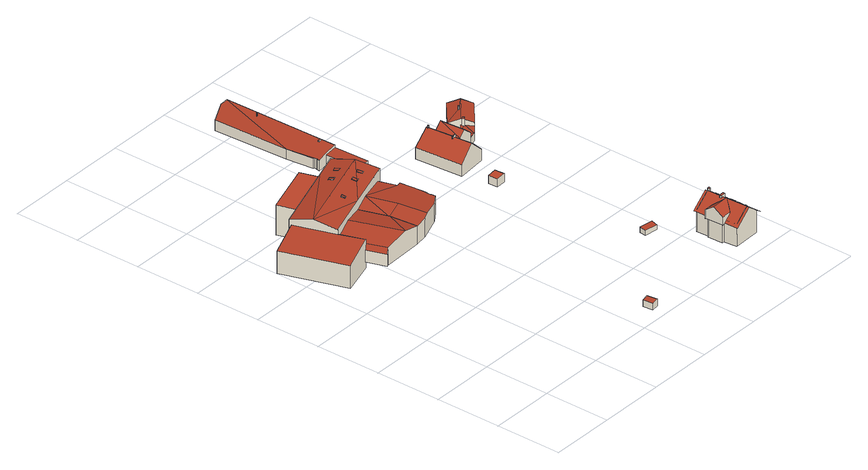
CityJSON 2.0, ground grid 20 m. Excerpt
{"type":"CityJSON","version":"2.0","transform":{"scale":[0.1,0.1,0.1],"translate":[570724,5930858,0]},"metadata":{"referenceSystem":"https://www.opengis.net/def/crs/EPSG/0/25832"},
"CityObjects":{
"building1":{"type":"Building","attributes":{"Grundfläche 2D":"6.511622","Grundhöhe NN":"3.894"},"geometry":[{"type":"Solid","lod":"3","boundaries":[[[[0,1,2,3]],[[4,5,3,2]],[[5,6,0,3]],[[6,7,1,0]],[[7,4,2,1]],[[7,6,5,4]]]],"semantics":{"surfaces":[{"type":"RoofSurface"},{"type":"WallSurface"},{"type":"GroundSurface"}],"values":[[0,1,1,1,1,2]]}}]},
"building2":{"type":"Building","attributes":{"Grundfläche 2D":"736.483702","Grundhöhe NN":"0.787"},"children":["building2-1","building2-2","building2-3","building2-4","building2-5"],"geometry":[{"type":"Solid","lod":"3","boundaries":[[[[8,9,10,11]],[[12,9,8]],[[9,13,14,15]],[[16,10,9,15,17]],[[16,17,15,18,10]],[[19,20,21]],[[22,23,24,25,20,19,26,27]],[[28,29,30,31]],[[29,32,33,12,8,11,34,35,30]],[[26,19,13,9,12,33,36,27]],[[37,18,15,14,13,19,21,38]],[[34,11,10,18,37]],[[38,21,20,25,39,40]],[[22,27,36,41]],[[23,22,41,42]],[[25,24,23,42,39]],[[31,30,35,43]],[[28,31,43,44]],[[29,28,44,32]],[[34,37,38,40,39,42,41,36,33,32,44,43,35]]]],"semantics":{"surfaces":[{"type":"RoofSurface"},{"type":"WallSurface"},{"type":"GroundSurface"}],"values":[[0,0,0,0,0,0,0,0,1,1,1,1,1,1,1,1,1,1,1,2]]}}]},
"building2-1":{"type":"BuildingInstallation","parents":["building2"],"geometry":[{"type":"MultiSurface","lod":"3","boundaries":[[[45,46,47,48]],[[48,47,49,50]],[[45,48,50,51]],[[46,45,51,52]],[[47,46,52,49]]],"semantics":{"surfaces":[{"type":"RoofSurface"},{"type":"WallSurface"}],"values":[0,1,1,1,1]}}]},
"building2-2":{"type":"BuildingInstallation","parents":["building2"],"geometry":[{"type":"MultiSurface","lod":"3","boundaries":[[[53,54,55,56]],[[56,55,57,58]],[[58,59,53,56]],[[54,53,59,60]],[[60,57,55,54]]],"semantics":{"surfaces":[{"type":"RoofSurface"},{"type":"WallSurface"}],"values":[0,1,1,1,1]}}]},
"building2-3":{"type":"BuildingInstallation","parents":["building2"],"geometry":[{"type":"MultiSurface","lod":"3","boundaries":[[[61,62,63,64]],[[65,62,61,66]],[[64,63,67,68]],[[69,66,61,64,68,17]],[[65,66,69,70]],[[67,63,62,65,70,16]]],"semantics":{"surfaces":[{"type":"RoofSurface"},{"type":"WallSurface"}],"values":[0,0,1,1,1,1]}}]},
"building2-4":{"type":"BuildingInstallation","parents":["building2"],"geometry":[{"type":"MultiSurface","lod":"3","boundaries":[[[71,72,73,74]],[[74,73,75,76]],[[71,74,76,77]],[[72,71,77,78]],[[73,72,78,75]]],"semantics":{"surfaces":[{"type":"RoofSurface"},{"type":"WallSurface"}],"values":[0,1,1,1,1]}}]},
"building2-5":{"type":"BuildingInstallation","parents":["building2"],"geometry":[{"type":"MultiSurface","lod":"3","boundaries":[[[79,80,81,82]],[[81,80,83,84]],[[82,81,84,85]],[[79,82,85,86]],[[80,79,86,83]]],"semantics":{"surfaces":[{"type":"RoofSurface"},{"type":"WallSurface"}],"values":[0,1,1,1,1]}}]},
"building3":{"type":"Building","attributes":{"Grundfläche 2D":"487.056172","Grundhöhe NN":"2.832"},"geometry":[{"type":"Solid","lod":"3","boundaries":[[[[87,88,89]],[[90,91,92,89,93]],[[92,87,89]],[[94,87,92,91,95,96,97,98,99,100,101,102,103,104]],[[87,94,105]],[[106,107,108,88]],[[109,110,111,112,113,107,106]],[[114,108,107]],[[113,112,111,115,116]],[[90,93,117,118]],[[95,91,90,118,119]],[[96,95,119,120]],[[97,96,120,121]],[[98,97,121,122]],[[99,98,122,123]],[[100,99,123,124]],[[101,100,124,125]],[[102,101,125,126]],[[103,102,126,127]],[[104,103,127,128]],[[94,104,128,129]],[[105,94,129,130]],[[131,88,87,105,130]],[[109,106,88,131,132]],[[133,111,110,109,132,134]],[[107,113,135,117,93,114]],[[89,88,108]],[[114,93,89,108]],[[116,115,136,137]],[[113,116,137,135]],[[115,111,133,136]],[[132,131,130,129,128,127,126,125,124,123,122,121,120,119,118,117,135,137,136,133,134]]]],"semantics":{"surfaces":[{"type":"RoofSurface"},{"type":"WallSurface"},{"type":"GroundSurface"}],"values":[[0,0,0,0,0,0,0,0,0,1,1,1,1,1,1,1,1,1,1,1,1,1,1,1,1,1,1,1,1,1,1,2]]}}]},
"building4":{"type":"Building","attributes":{"Grundfläche 2D":"320.216374","Grundhöhe NN":"4.708"},"children":["building4-1","building4-2"],"geometry":[{"type":"Solid","lod":"3","boundaries":[[[[138,139,140,141,142,143,144,145,146]],[[141,140,147,148,149,150]],[[151,142,141]],[[152,144,143]],[[153,154,155,156,157]],[[153,157,158,159]],[[154,153,159,160]],[[155,154,160,161]],[[156,155,161,162]],[[139,138,146,156,162,163,140]],[[147,140,163,164]],[[148,147,164,165]],[[149,148,165,166]],[[150,149,166,167]],[[141,150,167,168]],[[151,141,168,169]],[[142,151,169,170]],[[143,142,170,171]],[[152,143,171,172]],[[144,152,172,173]],[[157,156,146,145,144,173,158]],[[172,171,170,169,168,167,166,165,164,163,162,161,160,159,158,173]]]],"semantics":{"surfaces":[{"type":"RoofSurface"},{"type":"WallSurface"},{"type":"GroundSurface"}],"values":[[0,0,0,0,0,1,1,1,1,1,1,1,1,1,1,1,1,1,1,1,1,2]]}}]},
"building4-1":{"type":"BuildingInstallation","parents":["building4"],"geometry":[{"type":"MultiSurface","lod":"3","boundaries":[[[174,175,176,177,178,179]],[[180,179,178,177,181,182]],[[183,175,174,179,180,184]],[[176,175,183,185]],[[177,176,185,181]]],"semantics":{"surfaces":[{"type":"RoofSurface"},{"type":"WallSurface"}],"values":[0,1,1,1,1]}}]},
"building4-2":{"type":"BuildingInstallation","parents":["building4"],"geometry":[{"type":"MultiSurface","lod":"3","boundaries":[[[186,187,188,189,190,191,192,193,194,195,196,197,198]],[[188,187,199,200]],[[189,188,200,201]],[[198,197,202,203]],[[186,198,203,204]],[[187,186,204,199]],[[190,189,201,205]],[[191,190,205,206]],[[192,191,206,207]],[[193,192,207,208]],[[194,193,208,209]],[[194,209,210]],[[195,194,210,211]],[[196,195,211,212]],[[197,196,212,202]]],"semantics":{"surfaces":[{"type":"RoofSurface"},{"type":"WallSurface"}],"values":[0,1,1,1,1,1,1,1,1,1,1,1,1,1,1]}}]},
"building5":{"type":"Building","attributes":{"Grundfläche 2D":"8.479382","Grundhöhe NN":"2.029"},"geometry":[{"type":"Solid","lod":"3","boundaries":[[[[213,214,215,216]],[[217,218,216,215]],[[218,219,213,216]],[[219,220,214,213]],[[220,217,215,214]],[[220,219,218,217]]]],"semantics":{"surfaces":[{"type":"RoofSurface"},{"type":"WallSurface"},{"type":"GroundSurface"}],"values":[[0,1,1,1,1,2]]}}]},
"building6":{"type":"Building","attributes":{"Grundfläche 2D":"114.290044","Grundhöhe NN":"2.060"},"children":["building6-1","building6-2","building6-3","building6-4","building6-5","building6-6","building6-7","building6-8","building6-9"],"geometry":[{"type":"Solid","lod":"3","boundaries":[[[[221,222,223,224,225,226,227,228]],[[229,230,223,222]],[[231,232,233,234,235,236,237,238,239,240,241,242,243,244,245,246,247,248,249,250,251,252,253,254]],[[255,239,238,237,236,235,234,233,232,231,254,256,257]],[[221,228,251,250,249,248,247,222]],[[245,244,229,222,247,246]],[[243,258,230,229,244]],[[223,230,258,259,260,261,225,224]],[[225,261,262,252,251,228,227,226]],[[263,264,265,266]],[[267,268,269,263,266,270]],[[271,231,272,267,270,273]],[[274,275,276,271,273,277]],[[278,279,238,274,277,280]],[[281,282,283,278,280,284]],[[285,281,284,286]],[[264,287,288,285,286,265]],[[266,265,286,284,280,277,273,270]],[[238,239,255,257,256,254,231,271,276,275,274]],[[239,238,279,278,283,282,281,285,288,287,264,263,269,268,267,272,231,254,253,252,262,261,260,259,258,243,242,241,240]]]],"semantics":{"surfaces":[{"type":"RoofSurface"},{"type":"WallSurface"},{"type":"GroundSurface"}],"values":[[0,0,0,0,1,1,1,1,1,1,1,1,1,1,1,1,1,2,0,0]]}}]},
"building6-1":{"type":"BuildingInstallation","parents":["building6"],"geometry":[{"type":"MultiSurface","lod":"3","boundaries":[[[289,290,291,292,293]],[[291,290,294,295]],[[293,292,291,295,296]],[[297,289,293,296]],[[290,289,297,294]]],"semantics":{"surfaces":[{"type":"RoofSurface"},{"type":"WallSurface"}],"values":[0,1,1,1,1]}}]},
"building6-2":{"type":"BuildingInstallation","parents":["building6"],"geometry":[{"type":"MultiSurface","lod":"3","boundaries":[[[298,299,300,301]],[[302,303,301,300]],[[301,303,304,298]],[[299,298,304,305]],[[300,299,305,302]]],"semantics":{"surfaces":[{"type":"RoofSurface"},{"type":"WallSurface"}],"values":[0,1,1,1,1]}}]},
"building6-3":{"type":"BuildingInstallation","parents":["building6"],"geometry":[{"type":"MultiSurface","lod":"3","boundaries":[[[306,307,308,309]],[[309,308,310,311]],[[306,309,311,312]],[[306,312,313,307]],[[308,307,313,310]]],"semantics":{"surfaces":[{"type":"RoofSurface"},{"type":"WallSurface"}],"values":[0,1,1,1,1]}}]},
"building6-4":{"type":"BuildingInstallation","parents":["building6"],"geometry":[{"type":"MultiSurface","lod":"3","boundaries":[[[314,315,316,317]],[[314,317,318,319]],[[317,316,320,318]],[[315,314,319,321]],[[316,315,321,320]]],"semantics":{"surfaces":[{"type":"RoofSurface"},{"type":"WallSurface"}],"values":[0,1,1,1,1]}}]},
"building6-5":{"type":"BuildingInstallation","parents":["building6"],"geometry":[{"type":"MultiSurface","lod":"3","boundaries":[[[322,323,324,325,326]],[[327,325,324,328]],[[323,322,326,329,330,331]],[[331,328,324,323]],[[326,325,327,329]]],"semantics":{"surfaces":[{"type":"RoofSurface"},{"type":"WallSurface"}],"values":[0,1,1,1,1]}}]},
"building6-6":{"type":"BuildingInstallation","parents":["building6"],"geometry":[{"type":"MultiSurface","lod":"3","boundaries":[[[332,333,334,335,336,337,338]],[[339,340,341,336,335,334,333]],[[342,339,333,332]],[[343,342,332,338]],[[341,343,338,337,336]]],"semantics":{"surfaces":[{"type":"RoofSurface"},{"type":"WallSurface"}],"values":[0,1,1,1,1]}}]},
"building6-7":{"type":"BuildingInstallation","parents":["building6"],"geometry":[{"type":"MultiSurface","lod":"3","boundaries":[[[344,345,346,347]],[[344,347,348,349]],[[347,346,350,348]],[[345,344,349,351]],[[346,345,351,350]]],"semantics":{"surfaces":[{"type":"RoofSurface"},{"type":"WallSurface"}],"values":[0,1,1,1,1]}}]},
"building6-8":{"type":"BuildingInstallation","parents":["building6"],"geometry":[{"type":"MultiSurface","lod":"3","boundaries":[[[352,353,354,355]],[[353,352,356,357]],[[355,354,358,359]],[[352,355,359,356]],[[354,353,357,358]]],"semantics":{"surfaces":[{"type":"RoofSurface"},{"type":"WallSurface"}],"values":[0,1,1,1,1]}}]},
"building6-9":{"type":"BuildingInstallation","parents":["building6"],"geometry":[{"type":"MultiSurface","lod":"3","boundaries":[[[360,361,362,363,364]],[[365,366,361,360]],[[236,367,362,361,366]],[[363,362,367,368]],[[360,364,363,368,235,369,365]]],"semantics":{"surfaces":[{"type":"RoofSurface"},{"type":"WallSurface"}],"values":[0,1,1,1,1]}}]},
"building7":{"type":"Building","attributes":{"Grundfläche 2D":"8.959194","Grundhöhe NN":"1.242"},"geometry":[{"type":"Solid","lod":"3","boundaries":[[[[370,371,372,373]],[[374,375,373,372]],[[375,376,370,373]],[[376,377,371,370]],[[377,374,372,371]],[[377,376,375,374]]]],"semantics":{"surfaces":[{"type":"RoofSurface"},{"type":"WallSurface"},{"type":"GroundSurface"}],"values":[[0,1,1,1,1,2]]}}]},
"building8":{"type":"Building","attributes":{"Grundfläche 2D":"166.724808","Grundhöhe NN":"1.294"},"children":["building8-1","building8-2"],"geometry":[{"type":"Solid","lod":"3","boundaries":[[[[378,379,380,381,382,383,384,385,386,387]],[[379,378,387,386,388,389,381,380]],[[390,385,384]],[[391,385,390]],[[392,391,390,393]],[[394,395,396,391,392,397]],[[398,399,400,401]],[[384,383,390]],[[402,394,397,392,393,390,383,400,399,403]],[[396,395,394,402,404]],[[405,385,391,396,404]],[[386,385,405,406]],[[388,386,406,407]],[[389,388,407,408]],[[382,381,389,408,409]],[[400,383,382,409,410,401]],[[398,401,410,411]],[[399,398,411,403]],[[410,409,408,407,406,405,404,402,403,411]]]],"semantics":{"surfaces":[{"type":"RoofSurface"},{"type":"WallSurface"},{"type":"GroundSurface"}],"values":[[0,0,0,0,0,0,0,1,1,1,1,1,1,1,1,1,1,1,2]]}}]},
"building8-1":{"type":"BuildingInstallation","parents":["building8"],"geometry":[{"type":"MultiSurface","lod":"3","boundaries":[[[412,413,414,415]],[[416,417,412,415]],[[380,418,413,412,417]],[[414,413,418,419]],[[416,415,414,419,379]]],"semantics":{"surfaces":[{"type":"RoofSurface"},{"type":"WallSurface"}],"values":[0,1,1,1,1]}}]},
"building8-2":{"type":"BuildingInstallation","parents":["building8"],"geometry":[{"type":"MultiSurface","lod":"3","boundaries":[[[420,421,422,423,424]],[[420,424,425,426]],[[426,378,421,420]],[[378,427,422,421]],[[423,422,427,428]],[[424,423,428,387,425]]],"semantics":{"surfaces":[{"type":"RoofSurface"},{"type":"WallSurface"}],"values":[0,1,1,1,1,1]}}]},
"building9":{"type":"Building","attributes":{"Grundfläche 2D":"82.256722","Grundhöhe NN":"0.958"},"children":["building9-1","building9-2","building9-3"],"geometry":[{"type":"Solid","lod":"3","boundaries":[[[[429,430,431,432,433,434]],[[435,430,429,434]],[[436,437,438,439,440,441,442,434,433,432]],[[443,444,445]],[[446,445,444,447]],[[447,448,449,450,445,446]],[[451,452,443]],[[452,444,443]],[[453,447,444]],[[454,455,449,448,447,453,456,457,439,438,437,436,432,431,430]],[[441,440,439,457,458]],[[459,435,434,442,441,458,460]],[[430,435,459,454]],[[443,445,461,462]],[[451,443,462,463]],[[452,451,463,464]],[[444,452,464,465]],[[453,444,465,456]],[[445,450,449,455,461]],[[454,459,460,458,457,456,465,464,463,462,461,455]]]],"semantics":{"surfaces":[{"type":"RoofSurface"},{"type":"WallSurface"},{"type":"GroundSurface"}],"values":[[0,0,0,0,0,0,0,0,0,1,1,1,1,1,1,1,1,1,1,2]]}}]},
"building9-1":{"type":"BuildingInstallation","parents":["building9"],"geometry":[{"type":"MultiSurface","lod":"3","boundaries":[[[466,467,468,469]],[[468,467,470,429]],[[469,468,429,471]],[[466,469,471,472]],[[467,466,472,470]]],"semantics":{"surfaces":[{"type":"RoofSurface"},{"type":"WallSurface"}],"values":[0,1,1,1,1]}}]},
"building9-2":{"type":"BuildingInstallation","parents":["building9"],"geometry":[{"type":"MultiSurface","lod":"3","boundaries":[[[473,474,475,476]],[[437,477,473,476]],[[474,473,477,478]],[[478,436,475,474]]],"semantics":{"surfaces":[{"type":"RoofSurface"},{"type":"WallSurface"}],"values":[0,1,1,1]}}]},
"building9-3":{"type":"BuildingInstallation","parents":["building9"],"geometry":[{"type":"MultiSurface","lod":"3","boundaries":[[[476,475,479,480,481]],[[482,479,475,436,448]],[[482,446,483,481,480,479]],[[447,437,476,481,483]],[[436,437,447,448]]],"semantics":{"surfaces":[{"type":"RoofSurface"},{"type":"WallSurface"}],"values":[0,1,1,1,1]}}]}
},
"vertices":[
[445,8,58],[466,11,60],[462,42,60],[441,39,58],[462,42,39],[441,39,39],[445,8,39],[466,11,39],
[323,1016,108],[120,875,126],[416,976,121],[395,1041,107],[99,939,110],[141,811,110],[143,812,110],[280,858,110],[352,920,116],[343,913,115],[437,911,109],[141,811,95],[169,741,95],[143,812,95],[4,902,77],[68,709,77],[164,739,94],[169,740,95],[120,875,95],[101,933,95],[143,1019,101],[162,960,100],[323,1016,97],[304,1073,97],[162,960,8],[99,939,8],[395,1041,8],[323,1016,8],[101,933,8],[437,911,8],[143,812,8],[169,740,8],[169,741,8],[4,902,8],[68,709,8],[304,1073,8],[143,1019,8],
[303,975,116],[308,960,120],[317,963,120],[312,978,116],[317,963,119],[312,978,115],[303,975,115],[308,960,119],
[391,928,116],[385,943,118],[376,939,118],[382,925,116],[376,939,117],[382,925,115],[391,928,115],[385,943,117],
[343,913,116],[352,920,117],[349,929,119],[339,926,119],[354,915,116],[344,911,116],[349,929,118],[339,926,118],[344,911,115],[354,915,115],
[269,887,117],[265,898,120],[257,895,121],[261,884,117],[257,895,119],[261,884,116],[269,887,116],[265,898,119],
[348,994,115],[352,979,118],[362,982,118],[357,997,115],[352,979,117],[362,982,117],[357,997,114],[348,994,114],
[333,876,91],[280,858,83],[308,774,81],[354,693,86],[374,701,89],[362,788,89],[317,689,81],[436,851,82],[427,721,84],[459,743,81],[459,757,81],[457,758,81],[457,767,81],[456,767,81],[456,771,81],[458,771,81],[455,821,80],[450,855,80],[420,905,81],[212,835,95],[264,686,95],[308,774,83],[143,812,83],[169,741,83],[169,740,83],[189,683,83],[189,682,83],[317,689,83],[164,739,66],[184,681,66],[317,689,28],[354,693,28],[427,721,28],[459,743,28],[459,757,28],[457,758,28],[457,767,28],[456,767,28],[456,771,28],[458,771,28],[455,821,28],[450,855,28],[436,851,28],[420,905,28],[280,858,28],[143,812,28],[169,740,28],[169,741,28],[189,682,28],[164,739,28],[184,681,28],
[474,1133,88],[474,1138,88],[466,1443,88],[392,1187,79],[405,1103,79],[405,1093,79],[404,1085,79],[435,1088,83],[475,1091,88],[449,1444,86],[449,1445,86],[443,1445,85],[382,1415,79],[402,1103,79],[404,1093,79],[439,1017,78],[443,983,78],[479,984,81],[475,1091,81],[435,1088,78],[435,1088,47],[439,1017,47],[443,983,47],[479,984,47],[475,1091,47],[466,1443,47],[449,1444,47],[449,1445,47],[443,1445,47],[382,1415,47],[392,1187,47],[402,1103,47],[405,1103,47],[405,1093,47],[404,1093,47],[404,1085,47],
[470,1136,90],[470,1138,90],[462,1138,90],[462,1133,90],[463,1133,90],[470,1133,90],[470,1133,87],[462,1133,86],[463,1133,87],[470,1138,87],[470,1136,87],[462,1138,87],
[458,1337,94],[457,1337,94],[457,1338,94],[456,1337,94],[455,1337,94],[455,1336,94],[455,1335,94],[456,1335,94],[456,1334,94],[457,1334,94],[457,1335,94],[458,1335,94],[458,1336,94],[457,1337,87],[457,1338,87],[456,1337,86],[458,1335,87],[458,1336,87],[458,1337,87],[455,1337,86],[455,1336,86],[455,1335,86],[456,1335,86],[456,1334,86],[456,1334,87],[457,1334,87],[457,1335,87],
[732,284,37],[729,264,35],[769,258,35],[773,278,37],[769,258,20],[773,278,20],[732,284,20],[729,264,20],
[859,92,113],[874,111,125],[820,109,125],[821,85,109],[821,80,105],[826,80,105],[833,81,105],[850,81,105],[847,139,105],[819,138,105],[878,47,123],[876,99,123],[875,111,123],[875,120,123],[875,126,123],[874,132,123],[874,150,123],[873,174,123],[872,180,123],[826,179,86],[822,178,84],[823,172,84],[824,138,84],[847,139,102],[861,125,112],[867,118,117],[874,111,122],[866,100,115],[860,94,111],[859,92,110],[850,81,103],[826,80,84],[828,38,84],[878,41,123],[886,181,113],[929,43,84],[923,182,84],[819,138,79],[819,131,80],[821,85,80],[821,80,80],[826,80,83],[832,86,89],[825,86,83],[825,86,21],[832,86,21],[835,46,89],[833,75,89],[833,83,89],[835,46,21],[920,49,90],[870,47,117],[920,49,21],[916,176,89],[916,171,90],[920,54,90],[916,176,21],[826,172,86],[836,172,94],[826,172,21],[828,132,86],[827,137,86],[827,139,86],[828,132,21],[824,132,84],[824,132,21],[825,108,83],[825,110,83],
[881,99,121],[881,91,121],[890,91,113],[890,92,113],[890,99,113],[881,91,120],[890,91,112],[890,99,112],[881,99,120],
[880,180,124],[880,174,124],[886,174,124],[886,180,124],[886,174,113],[886,180,113],[880,180,118],[880,174,118],
[888,151,113],[879,151,121],[879,142,121],[888,142,113],[879,142,120],[888,142,112],[888,151,112],[879,151,120],
[915,99,94],[905,99,102],[905,91,102],[915,92,94],[915,92,93],[915,99,93],[905,91,101],[905,99,101],
[903,153,101],[912,153,94],[912,161,94],[902,161,102],[902,153,102],[902,161,101],[912,161,93],[902,153,101],[903,153,100],[912,153,93],
[889,113,114],[889,120,114],[886,120,116],[881,120,119],[879,120,121],[879,117,121],[879,112,121],[889,120,113],[881,120,118],[879,120,120],[889,113,113],[879,112,120],
[915,80,94],[905,80,102],[906,73,102],[915,73,94],[915,73,93],[915,80,93],[906,73,101],[905,80,101],
[914,121,94],[904,121,102],[904,113,102],[914,113,94],[914,121,93],[904,121,101],[904,113,101],[914,113,93],
[885,126,127],[885,133,127],[870,132,127],[870,126,127],[879,126,127],[885,126,115],[885,133,115],[870,132,120],[870,126,120],[879,126,120],
[676,713,37],[706,715,37],[704,745,37],[674,742,37],[704,745,12],[674,742,12],[676,713,12],[706,715,12],
[690,954,89],[697,879,90],[697,875,90],[702,820,90],[746,824,48],[740,890,48],[735,890,53],[729,965,52],[690,961,89],[690,958,89],[645,961,48],[656,815,48],[740,890,57],[754,967,73],[760,892,73],[755,891,70],[788,894,49],[786,925,49],[782,970,49],[787,894,50],[756,879,40],[755,891,40],[740,890,43],[741,878,43],[788,894,13],[755,891,13],[782,970,13],[729,965,13],[690,961,13],[645,961,13],[656,815,13],[746,824,13],[741,878,13],[756,879,13],
[692,875,93],[703,876,93],[703,879,93],[692,878,93],[692,878,85],[692,875,85],[703,876,84],[703,879,84],
[688,954,95],[690,954,95],[692,954,95],[692,958,95],[688,957,95],[688,957,87],[688,954,87],[692,954,87],[692,958,87],
[851,982,56],[792,974,44],[814,948,56],[815,947,57],[850,976,57],[887,1008,57],[863,1035,44],[816,945,56],[820,940,54],[837,921,45],[837,920,44],[905,978,44],[908,981,44],[894,999,53],[788,894,35],[810,898,34],[786,925,39],[816,938,37],[820,940,37],[816,945,37],[814,948,38],[810,945,38],[787,894,35],[788,892,35],[837,921,34],[792,974,10],[814,948,10],[837,921,10],[837,920,10],[908,981,10],[863,1035,10],[887,1008,10],[786,925,10],[788,894,10],[787,894,10],[788,892,10],[810,898,10],
[845,982,65],[847,979,65],[851,982,65],[849,985,65],[847,979,56],[849,985,54],[845,982,54],
[822,941,61],[818,946,61],[816,945,61],[820,940,61],[822,941,54],[818,946,56],
[813,942,61],[816,938,61],[817,937,61],[813,942,38],[817,937,37]
]}
